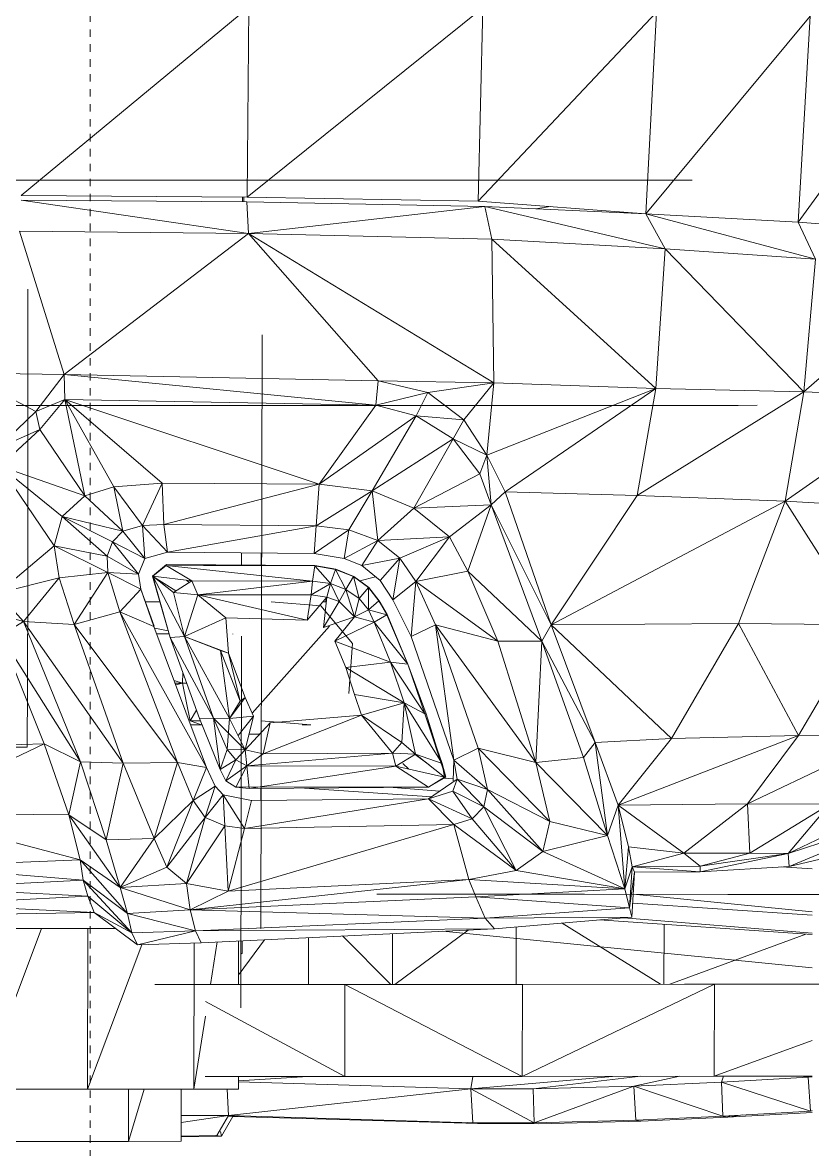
# Model space of a CAD drawing. Header units: inches. Extents: x 1747 to 7619, y -160 to 618.
# Drawn here: x 4774.98 to 4788.2, y -20.03 to -1.18 of the extents above; entities that cross this region are included whole.
import ezdxf

# ---------------------------------------------------------------- set-up
doc = ezdxf.new("R2010")
doc.units = ezdxf.units.IN
doc.header["$MEASUREMENT"] = 0
doc.linetypes.add('Aligning Line 1_8_', pattern=[0.25, 0.125, -0.125])
for name, color, linetype, lineweight in [('0-4', 10, 'Continuous', 5), ('0-6', 7, 'Continuous', 9), ('A-GENM', 5, 'Continuous', 9), ('G-ANNO-SYMB-2', 147, 'Aligning Line 1_8_', 9)]:
    doc.layers.add(name, color=color, linetype=linetype, lineweight=lineweight)

# ---------------------------------------------------------------- blocks, each defined once
blk = doc.blocks.new('Land_Rover_Evoque_-_SUV_Car_Vehicle_Automobile_13067 - Land Rover EVOQUE_dwg-1230547-BUILDING ELEVATION - NORTH')
at = {"layer": 'A-GENM'}
for p, q in [((-12429.273, -4.079), (-12425.465, -0.927)), ((-12425.465, -0.927), (-12425.491, -4.106)), ((-12425.491, -4.106), (-12421.549, -0.935)), ((-12421.549, -0.935), (-12421.632, -4.172)), ((-12421.632, -4.172), (-12418.646, -1.01)), ((-12418.646, -1.01), (-12418.827, -4.381)), ((-12416.074, -1.076), (-12418.827, -4.381)), ((-12416.074, -1.076), (-12416.274, -4.524)), ((-12413.849, -1.16), (-12416.274, -4.524)), ((-12418.052, -3.819), (-12461.793, -3.831)), ((-12429.273, -4.079), (-12425.491, -4.106)), ((-12425.573, -4.182), (-12425.573, -4.105)), ((-12425.551, -4.106), (-12425.551, -4.183)), ((-12425.491, -4.106), (-12421.632, -4.172)), ((-12429.272, -4.156), (-12425.501, -4.183)), ((-12425.473, -4.712), (-12429.272, -4.156)), ((-12429.272, -4.156), (-12425.501, -4.183)), ((-12425.501, -4.183), (-12421.516, -4.258)), ((-12425.473, -4.712), (-12425.501, -4.183)), ((-12425.501, -4.183), (-12421.516, -4.258)), ((-12425.473, -4.712), (-12421.516, -4.258)), ((-12421.632, -4.172), (-12418.827, -4.381)), ((-12418.827, -4.381), (-12421.516, -4.258)), ((-12418.5, -4.967), (-12421.516, -4.258)), ((-12421.402, -4.806), (-12421.516, -4.258)), ((-12421.516, -4.258), (-12418.827, -4.381)), ((-12420.424, -4.262), (-12420.666, -4.297)), ((-12418.827, -4.381), (-12416.274, -4.524)), ((-12415.985, -5.139), (-12418.827, -4.381)), ((-12418.5, -4.967), (-12418.827, -4.381)), ((-12416.274, -4.524), (-12418.827, -4.381)), ((-12418.827, -4.381), (-12416.274, -4.524)), ((-12416.274, -4.524), (-12414.03, -4.694)), ((-12415.985, -5.139), (-12416.274, -4.524)), ((-12414.03, -4.694), (-12416.274, -4.524)), ((-12416.274, -4.524), (-12414.03, -4.694)), ((-12425.473, -4.712), (-12429.303, -4.675)), ((-12429.303, -4.675), (-12428.553, -7.071)), ((-12425.473, -4.712), (-12428.553, -7.071)), ((-12421.402, -4.806), (-12425.473, -4.712)), ((-12421.368, -7.212), (-12425.473, -4.712)), ((-12425.473, -4.712), (-12423.302, -7.175)), ((-12418.5, -4.967), (-12421.402, -4.806)), ((-12418.66, -7.306), (-12421.402, -4.806)), ((-12421.402, -4.806), (-12421.368, -7.212)), ((-12418.5, -4.967), (-12418.66, -7.306)), ((-12416.183, -7.362), (-12418.5, -4.967)), ((-12415.985, -5.139), (-12418.5, -4.967)), ((-12416.183, -7.362), (-12415.985, -5.139)), ((-12413.858, -5.339), (-12416.183, -7.362)), ((-12429.16, -5.658), (-12429.162, -5.641)), ((-12429.16, -6.693), (-12429.16, -5.658)), ((-12425.245, -6.406), (-12425.266, -16.332)), ((-12429.16, -6.693), (-12429.162, -8.478)), ((-12430.255, -7.043), (-12428.553, -7.071)), ((-12430.255, -7.043), (-12428.553, -7.071)), ((-12429.028, -7.691), (-12430.255, -7.043)), ((-12428.553, -7.071), (-12429.028, -7.691)), ((-12429.028, -7.691), (-12428.553, -7.071)), ((-12423.302, -7.175), (-12428.553, -7.071)), ((-12423.342, -7.583), (-12428.553, -7.071)), ((-12428.544, -7.489), (-12428.553, -7.071)), ((-12428.553, -7.071), (-12423.302, -7.175)), ((-12423.342, -7.583), (-12423.302, -7.175)), ((-12422.47, -7.371), (-12423.302, -7.175)), ((-12423.302, -7.175), (-12422.47, -7.371)), ((-12421.368, -7.212), (-12423.302, -7.175)), ((-12421.368, -7.212), (-12422.47, -7.371)), ((-12421.368, -7.212), (-12421.871, -7.827)), ((-12421.368, -7.212), (-12421.486, -8.422)), ((-12418.66, -7.306), (-12421.486, -8.422)), ((-12418.66, -7.306), (-12421.368, -7.212)), ((-12418.66, -7.306), (-12421.177, -9.031)), ((-12418.66, -7.306), (-12418.972, -9.092)), ((-12416.183, -7.362), (-12418.66, -7.306)), ((-12428.544, -7.489), (-12429.028, -7.691)), ((-12428.544, -7.489), (-12428.961, -7.988)), ((-12424.292, -8.904), (-12428.544, -7.489)), ((-12423.342, -7.583), (-12428.544, -7.489)), ((-12428.544, -7.489), (-12426.913, -8.886)), ((-12428.544, -7.489), (-12427.725, -8.949)), ((-12428.544, -7.489), (-12428.209, -9.098)), ((-12423.342, -7.583), (-12422.47, -7.371)), ((-12422.665, -7.76), (-12422.47, -7.371)), ((-12421.871, -7.827), (-12422.47, -7.371)), ((-12422.47, -7.371), (-12421.871, -7.827)), ((-12416.183, -7.362), (-12418.972, -9.092)), ((-12416.496, -9.192), (-12416.183, -7.362)), ((-12416.496, -9.192), (-12413.997, -7.437)), ((-12413.997, -7.437), (-12416.183, -7.362)), ((-12443.541, -7.601), (-12417.279, -7.59)), ((-12443.536, -7.596), (-12416.964, -7.584)), ((-12429.028, -7.691), (-12429.677, -8.31)), ((-12429.028, -7.691), (-12429.677, -8.31)), ((-12428.961, -7.988), (-12429.028, -7.691)), ((-12424.292, -8.904), (-12423.342, -7.583)), ((-12422.665, -7.76), (-12423.342, -7.583)), ((-12422.665, -7.76), (-12424.292, -8.904)), ((-12423.403, -9.014), (-12422.665, -7.76)), ((-12422.047, -8.149), (-12422.665, -7.76)), ((-12422.665, -7.76), (-12421.871, -7.827)), ((-12422.047, -8.149), (-12421.871, -7.827)), ((-12421.486, -8.422), (-12421.871, -7.827)), ((-12421.486, -8.422), (-12421.871, -7.827)), ((-12428.961, -7.988), (-12429.677, -8.31)), ((-12428.961, -7.988), (-12429.63, -8.604)), ((-12428.209, -9.098), (-12428.961, -7.988)), ((-12422.047, -8.149), (-12423.403, -9.014)), ((-12422.706, -9.306), (-12422.047, -8.149)), ((-12421.603, -8.73), (-12422.047, -8.149)), ((-12422.047, -8.149), (-12421.486, -8.422)), ((-12429.162, -8.478), (-12429.165, -10.528)), ((-12421.603, -8.73), (-12421.486, -8.422)), ((-12421.177, -9.031), (-12421.486, -8.422)), ((-12421.411, -9.253), (-12421.486, -8.422)), ((-12421.486, -8.422), (-12421.177, -9.031)), ((-12428.209, -9.098), (-12429.63, -8.604)), ((-12429.63, -8.604), (-12428.587, -9.448)), ((-12429.63, -8.604), (-12428.723, -9.938)), ((-12422.706, -9.306), (-12421.603, -8.73)), ((-12421.411, -9.253), (-12421.603, -8.73)), ((-12427.725, -8.949), (-12428.209, -9.098)), ((-12426.913, -8.886), (-12427.725, -8.949)), ((-12427.725, -8.949), (-12427.571, -9.693)), ((-12427.725, -8.949), (-12427.243, -9.597)), ((-12426.913, -8.886), (-12427.243, -9.597)), ((-12424.292, -8.904), (-12426.913, -8.886)), ((-12426.913, -8.886), (-12426.885, -9.582)), ((-12424.292, -8.904), (-12426.885, -9.582)), ((-12424.292, -8.904), (-12424.342, -9.6)), ((-12423.403, -9.014), (-12424.342, -9.6)), ((-12423.403, -9.014), (-12424.292, -8.904)), ((-12423.403, -9.014), (-12423.791, -9.667)), ((-12422.706, -9.306), (-12423.403, -9.014)), ((-12423.403, -9.014), (-12423.307, -9.85)), ((-12421.411, -9.253), (-12421.177, -9.031)), ((-12420.407, -11.256), (-12421.177, -9.031)), ((-12421.177, -9.031), (-12420.407, -11.256)), ((-12418.972, -9.092), (-12421.177, -9.031)), ((-12428.209, -9.098), (-12428.587, -9.448)), ((-12428.209, -9.098), (-12427.571, -9.693)), ((-12418.972, -9.092), (-12420.407, -11.256)), ((-12416.496, -9.192), (-12420.407, -11.256)), ((-12416.496, -9.192), (-12418.972, -9.092)), ((-12416.496, -9.192), (-12417.273, -11.237)), ((-12415.183, -11.255), (-12416.496, -9.192)), ((-12414.368, -9.305), (-12416.496, -9.192)), ((-12422.706, -9.306), (-12423.307, -9.85)), ((-12421.411, -9.253), (-12422.706, -9.306)), ((-12422.108, -9.786), (-12422.706, -9.306)), ((-12421.411, -9.253), (-12422.108, -9.786)), ((-12421.8, -10.362), (-12421.411, -9.253)), ((-12420.563, -11.532), (-12421.411, -9.253)), ((-12421.411, -9.253), (-12420.407, -11.256)), ((-12428.587, -9.448), (-12428.723, -9.938)), ((-12428.587, -9.448), (-12427.834, -10.111)), ((-12428.587, -9.448), (-12427.746, -9.87)), ((-12428.587, -9.448), (-12427.571, -9.693)), ((-12427.571, -9.693), (-12427.243, -9.597)), ((-12427.243, -9.597), (-12426.885, -9.582)), ((-12426.828, -10.043), (-12427.243, -9.597)), ((-12427.205, -10.149), (-12427.243, -9.597)), ((-12426.828, -10.043), (-12426.885, -9.582)), ((-12426.885, -9.582), (-12424.342, -9.6)), ((-12426.828, -10.043), (-12424.342, -9.6)), ((-12424.371, -10.066), (-12424.342, -9.6)), ((-12424.342, -9.6), (-12423.791, -9.667)), ((-12427.746, -9.87), (-12427.571, -9.693)), ((-12427.205, -10.149), (-12427.571, -9.693)), ((-12424.371, -10.066), (-12423.791, -9.667)), ((-12423.87, -10.148), (-12423.791, -9.667)), ((-12423.791, -9.667), (-12423.307, -9.85)), ((-12422.108, -9.786), (-12423.307, -9.85)), ((-12422.108, -9.786), (-12422.94, -10.142)), ((-12422.108, -9.786), (-12422.67, -10.531)), ((-12421.8, -10.362), (-12422.108, -9.786)), ((-12428.723, -9.938), (-12429.662, -10.728)), ((-12428.723, -9.938), (-12428.637, -10.471)), ((-12428.723, -9.938), (-12427.824, -10.38)), ((-12428.723, -9.938), (-12427.834, -10.111)), ((-12427.834, -10.111), (-12427.746, -9.87)), ((-12427.205, -10.149), (-12427.746, -9.87)), ((-12427.312, -10.413), (-12427.746, -9.87)), ((-12423.87, -10.148), (-12423.307, -9.85)), ((-12423.578, -10.268), (-12423.307, -9.85)), ((-12423.307, -9.85), (-12422.94, -10.142)), ((-12427.312, -10.413), (-12427.834, -10.111)), ((-12427.824, -10.38), (-12427.834, -10.111)), ((-12427.205, -10.149), (-12427.312, -10.413)), ((-12426.828, -10.043), (-12427.205, -10.149)), ((-12424.371, -10.066), (-12426.828, -10.043)), ((-12425.587, -10.268), (-12425.587, -10.055)), ((-12425.258, -10.26), (-12425.258, -10.058)), ((-12425.256, -10.26), (-12425.256, -10.058)), ((-12423.87, -10.148), (-12424.371, -10.066)), ((-12423.578, -10.268), (-12423.87, -10.148)), ((-12423.578, -10.268), (-12422.94, -10.142)), ((-12423.27, -10.517), (-12422.94, -10.142)), ((-12423.058, -10.838), (-12422.94, -10.142)), ((-12422.94, -10.142), (-12422.67, -10.531)), ((-12426.845, -10.251), (-12427.077, -10.443)), ((-12427.071, -10.446), (-12426.845, -10.251)), ((-12426.847, -10.264), (-12427.071, -10.446)), ((-12426.847, -10.264), (-12426.845, -10.251)), ((-12424.362, -10.273), (-12426.847, -10.264)), ((-12424.402, -10.527), (-12426.847, -10.264)), ((-12426.847, -10.264), (-12426.422, -10.523)), ((-12424.36, -10.265), (-12426.845, -10.251)), ((-12424.362, -10.273), (-12426.845, -10.251)), ((-12424.362, -10.273), (-12424.402, -10.527)), ((-12424.362, -10.273), (-12424.36, -10.265)), ((-12424.014, -10.33), (-12424.362, -10.273)), ((-12424.101, -10.568), (-12424.362, -10.273)), ((-12424.011, -10.327), (-12424.36, -10.265)), ((-12424.014, -10.33), (-12424.36, -10.265)), ((-12424.014, -10.33), (-12424.101, -10.568)), ((-12423.715, -10.45), (-12424.014, -10.33)), ((-12423.841, -10.666), (-12424.014, -10.33)), ((-12423.712, -10.447), (-12424.011, -10.327)), ((-12423.715, -10.45), (-12424.011, -10.327)), ((-12423.27, -10.517), (-12423.578, -10.268)), ((-12421.8, -10.362), (-12422.67, -10.531)), ((-12420.563, -11.532), (-12421.8, -10.362)), ((-12421.298, -11.533), (-12421.8, -10.362)), ((-12429.662, -10.728), (-12428.637, -10.471)), ((-12428.637, -10.471), (-12429.237, -11.2)), ((-12429.165, -10.528), (-12429.17, -12.294)), ((-12428.637, -10.471), (-12427.824, -10.38)), ((-12428.637, -10.471), (-12428.387, -11.253)), ((-12428.387, -11.253), (-12427.824, -10.38)), ((-12427.312, -10.413), (-12427.824, -10.38)), ((-12427.274, -10.66), (-12427.824, -10.38)), ((-12427.623, -11.04), (-12427.824, -10.38)), ((-12427.312, -10.413), (-12427.274, -10.66)), ((-12426.782, -11.471), (-12427.077, -10.443)), ((-12427.071, -10.446), (-12427.077, -10.443)), ((-12427.077, -10.443), (-12426.88, -11.122)), ((-12427.077, -10.443), (-12426.686, -10.691)), ((-12426.422, -10.523), (-12427.071, -10.446)), ((-12427.071, -10.446), (-12426.724, -10.715)), ((-12426.782, -11.471), (-12427.071, -10.446)), ((-12427.071, -10.446), (-12426.54, -11.455)), ((-12426.422, -10.523), (-12426.724, -10.715)), ((-12426.51, -10.513), (-12426.463, -10.549)), ((-12424.402, -10.527), (-12426.422, -10.523)), ((-12426.422, -10.523), (-12426.317, -10.754)), ((-12424.402, -10.527), (-12426.317, -10.754)), ((-12424.402, -10.527), (-12424.422, -10.758)), ((-12424.101, -10.568), (-12424.402, -10.527)), ((-12423.715, -10.45), (-12423.841, -10.666)), ((-12423.463, -10.635), (-12423.715, -10.45)), ((-12423.618, -10.817), (-12423.715, -10.45)), ((-12423.461, -10.631), (-12423.712, -10.447)), ((-12423.463, -10.635), (-12423.712, -10.447)), ((-12423.349, -10.453), (-12423.607, -10.524)), ((-12423.058, -10.838), (-12423.27, -10.517)), ((-12423.058, -10.838), (-12422.67, -10.531)), ((-12422.749, -11.455), (-12422.67, -10.531)), ((-12421.298, -11.533), (-12422.67, -10.531)), ((-12422.67, -10.531), (-12422.342, -11.26)), ((-12429.662, -10.728), (-12429.237, -11.2)), ((-12427.274, -10.66), (-12427.623, -11.04)), ((-12427.274, -10.66), (-12427.053, -11.284)), ((-12427.272, -10.659), (-12427.051, -11.283)), ((-12427.051, -11.283), (-12427.272, -10.659)), ((-12426.724, -10.715), (-12426.54, -11.455)), ((-12426.724, -10.715), (-12426.317, -10.754)), ((-12424.118, -10.578), (-12424.422, -10.758)), ((-12424.101, -10.568), (-12424.159, -10.798)), ((-12423.841, -10.666), (-12424.101, -10.568)), ((-12424.101, -10.568), (-12423.957, -10.87)), ((-12423.841, -10.666), (-12423.957, -10.87)), ((-12423.618, -10.817), (-12423.841, -10.666)), ((-12423.841, -10.666), (-12423.697, -11.125)), ((-12423.463, -10.635), (-12423.618, -10.817)), ((-12423.464, -11.007), (-12423.463, -10.635)), ((-12423.29, -10.858), (-12423.463, -10.635)), ((-12423.463, -10.635), (-12423.287, -10.857)), ((-12423.287, -10.857), (-12423.461, -10.631)), ((-12426.953, -10.872), (-12427.197, -10.872)), ((-12426.54, -11.455), (-12426.317, -10.754)), ((-12424.488, -11.181), (-12426.317, -10.754)), ((-12424.422, -10.758), (-12426.317, -10.754)), ((-12426.317, -10.754), (-12425.852, -11.143)), ((-12424.26, -10.942), (-12425.091, -10.873)), ((-12424.488, -11.181), (-12424.422, -10.758)), ((-12424.159, -10.798), (-12424.488, -11.181)), ((-12424.159, -10.798), (-12424.422, -10.758)), ((-12424.168, -10.874), (-12424.224, -10.874)), ((-12424.218, -11.301), (-12424.159, -10.798)), ((-12424.218, -11.301), (-12423.957, -10.87)), ((-12424.161, -10.798), (-12424.185, -10.874)), ((-12423.957, -10.87), (-12424.159, -10.798)), ((-12423.697, -11.125), (-12423.957, -10.87)), ((-12423.618, -10.817), (-12423.697, -11.125)), ((-12423.464, -11.007), (-12423.618, -10.817)), ((-12423.464, -11.007), (-12423.29, -10.858)), ((-12423.155, -11.088), (-12423.29, -10.858)), ((-12423.29, -10.858), (-12423.151, -11.085)), ((-12423.151, -11.085), (-12423.287, -10.857)), ((-12422.749, -11.455), (-12423.058, -10.838)), ((-12429.237, -11.2), (-12430.107, -10.97)), ((-12428.387, -11.253), (-12427.623, -11.04)), ((-12427.053, -11.284), (-12427.623, -11.04)), ((-12426.175, -13.647), (-12427.623, -11.04)), ((-12426.659, -13.559), (-12427.623, -11.04)), ((-12423.73, -11.573), (-12424.26, -10.942)), ((-12423.464, -11.007), (-12423.697, -11.125)), ((-12423.368, -11.211), (-12423.464, -11.007)), ((-12423.155, -11.088), (-12423.464, -11.007)), ((-12423.368, -11.211), (-12423.155, -11.088)), ((-12422.808, -11.916), (-12423.155, -11.088)), ((-12422.806, -11.916), (-12423.151, -11.085)), ((-12422.808, -11.916), (-12423.151, -11.085)), ((-12429.237, -11.2), (-12429.614, -11.437)), ((-12429.237, -11.2), (-12428.387, -11.253)), ((-12429.237, -11.2), (-12427.568, -13.572)), ((-12429.237, -11.2), (-12428.283, -13.547)), ((-12428.387, -11.253), (-12427.568, -13.572)), ((-12428.387, -11.253), (-12426.659, -13.559)), ((-12427.053, -11.284), (-12426.175, -13.647)), ((-12426.54, -11.455), (-12425.852, -11.143)), ((-12424.488, -11.181), (-12425.852, -11.143)), ((-12425.852, -11.143), (-12425.805, -11.734)), ((-12425.412, -12.733), (-12424.118, -11.283)), ((-12423.697, -11.125), (-12424.218, -11.301)), ((-12424.025, -11.529), (-12423.697, -11.125)), ((-12423.368, -11.211), (-12424.025, -11.529)), ((-12423.368, -11.211), (-12423.697, -11.125)), ((-12423.098, -11.883), (-12423.368, -11.211)), ((-12422.808, -11.916), (-12423.368, -11.211)), ((-12422.749, -11.455), (-12422.342, -11.26)), ((-12420.663, -13.562), (-12422.342, -11.26)), ((-12421.298, -11.533), (-12422.342, -11.26)), ((-12422.036, -13.521), (-12422.342, -11.26)), ((-12422.342, -11.26), (-12421.629, -13.322)), ((-12420.563, -11.532), (-12420.407, -11.256)), ((-12420.407, -11.256), (-12417.273, -11.237)), ((-12419.675, -13.225), (-12420.407, -11.256)), ((-12420.407, -11.256), (-12419.675, -13.225)), ((-12420.407, -11.256), (-12418.398, -13.159)), ((-12417.273, -11.237), (-12418.398, -13.159)), ((-12415.183, -11.255), (-12417.273, -11.237)), ((-12417.273, -11.237), (-12416.27, -13.108)), ((-12415.183, -11.255), (-12416.27, -13.108)), ((-12429.614, -11.437), (-12428.892, -13.251)), ((-12428.283, -13.547), (-12429.614, -11.437)), ((-12428.892, -13.251), (-12429.614, -11.437)), ((-12426.814, -11.356), (-12427.041, -11.312)), ((-12426.809, -11.407), (-12427.005, -11.407)), ((-12426.782, -11.471), (-12426.54, -11.455)), ((-12426.782, -11.471), (-12426.291, -12.824)), ((-12426.059, -12.817), (-12426.782, -11.471)), ((-12426.059, -12.817), (-12426.54, -11.455)), ((-12426.54, -11.455), (-12425.805, -11.734)), ((-12426.54, -11.455), (-12425.941, -11.689)), ((-12426.54, -11.455), (-12425.788, -12.825)), ((-12425.731, -11.408), (-12425.736, -11.413)), ((-12425.59, -11.449), (-12425.602, -17.667)), ((-12422.749, -11.455), (-12422.036, -13.521)), ((-12424.025, -11.529), (-12423.842, -11.973)), ((-12423.098, -11.883), (-12424.025, -11.529)), ((-12423.73, -11.573), (-12423.793, -12.404)), ((-12420.563, -11.532), (-12421.298, -11.533)), ((-12420.663, -13.562), (-12421.298, -11.533)), ((-12420.663, -13.562), (-12420.563, -11.532)), ((-12419.87, -13.477), (-12420.563, -11.532)), ((-12420.563, -11.532), (-12419.675, -13.225)), ((-12425.805, -11.734), (-12425.941, -11.689)), ((-12425.941, -11.689), (-12425.613, -12.534)), ((-12425.941, -11.689), (-12425.788, -12.825)), ((-12425.805, -11.734), (-12425.526, -12.473)), ((-12425.805, -11.734), (-12425.613, -12.534)), ((-12426.573, -12.233), (-12426.569, -12.059)), ((-12423.098, -11.883), (-12423.842, -11.973)), ((-12423.842, -11.973), (-12423.698, -12.422)), ((-12422.867, -12.564), (-12423.842, -11.973)), ((-12422.867, -12.564), (-12423.098, -11.883)), ((-12422.519, -12.746), (-12423.098, -11.883)), ((-12423.098, -11.883), (-12422.808, -11.916)), ((-12422.519, -12.746), (-12422.808, -11.916)), ((-12422.808, -11.916), (-12422.498, -12.744)), ((-12422.498, -12.744), (-12422.806, -11.916)), ((-12426.573, -12.233), (-12426.715, -12.19)), ((-12426.573, -12.233), (-12426.699, -12.233)), ((-12426.573, -12.233), (-12426.689, -12.26)), ((-12426.505, -12.233), (-12426.573, -12.233)), ((-12426.573, -12.233), (-12426.448, -12.864)), ((-12429.17, -12.294), (-12429.174, -13.305)), ((-12423.698, -12.422), (-12423.582, -12.77)), ((-12422.867, -12.564), (-12423.698, -12.422)), ((-12425.526, -12.473), (-12425.788, -12.825)), ((-12425.613, -12.534), (-12425.788, -12.825)), ((-12425.613, -12.534), (-12425.526, -12.473)), ((-12425.526, -12.473), (-12425.39, -12.785)), ((-12422.867, -12.564), (-12423.582, -12.77)), ((-12422.867, -12.564), (-12422.906, -13.226)), ((-12422.675, -13.424), (-12422.867, -12.564)), ((-12422.23, -13.576), (-12422.867, -12.564)), ((-12422.867, -12.564), (-12422.519, -12.746)), ((-12426.342, -12.683), (-12426.448, -12.864)), ((-12426.059, -12.817), (-12426.291, -12.824)), ((-12426.059, -12.817), (-12425.943, -13.679)), ((-12426.059, -12.817), (-12425.827, -13.345)), ((-12426.059, -12.817), (-12425.788, -12.825)), ((-12426.059, -12.817), (-12425.807, -13.07)), ((-12425.788, -12.825), (-12425.39, -12.785)), ((-12425.645, -13.112), (-12425.39, -12.785)), ((-12425.39, -12.785), (-12425.528, -13.348)), ((-12423.582, -12.77), (-12425.228, -13.418)), ((-12423.582, -12.77), (-12425.11, -12.895)), ((-12423.582, -12.77), (-12423.061, -13.403)), ((-12423.582, -12.77), (-12422.906, -13.226)), ((-12422.519, -12.746), (-12422.498, -12.744)), ((-12422.23, -13.576), (-12422.519, -12.746)), ((-12422.519, -12.746), (-12422.172, -13.808)), ((-12422.498, -12.744), (-12422.172, -13.808)), ((-12426.275, -12.864), (-12426.448, -12.864)), ((-12426.448, -12.864), (-12426.255, -12.931)), ((-12426.255, -12.931), (-12426.44, -12.931)), ((-12426.291, -12.824), (-12425.943, -13.679)), ((-12425.827, -13.345), (-12425.788, -12.825)), ((-12425.788, -12.825), (-12425.528, -13.348)), ((-12425.528, -13.348), (-12425.11, -12.895)), ((-12425.26, -12.865), (-12424.428, -12.932)), ((-12425.11, -12.895), (-12425.228, -13.418)), ((-12424.428, -12.932), (-12424.573, -12.932)), ((-12425.8, -13.077), (-12425.528, -13.348)), ((-12425.464, -13.088), (-12425.288, -13.088)), ((-12418.398, -13.159), (-12419.675, -13.225)), ((-12416.27, -13.108), (-12419.289, -14.277)), ((-12419.289, -14.277), (-12418.398, -13.159)), ((-12416.27, -13.108), (-12418.398, -13.159)), ((-12414.702, -13.093), (-12417.122, -14.253)), ((-12416.27, -13.108), (-12417.122, -14.253)), ((-12414.702, -13.093), (-12416.27, -13.108)), ((-12429.174, -13.305), (-12457.98, -13.313)), ((-12428.892, -13.251), (-12431.764, -13.32)), ((-12431.301, -14.402), (-12428.892, -13.251)), ((-12428.892, -13.251), (-12428.477, -14.439)), ((-12428.283, -13.547), (-12428.892, -13.251)), ((-12428.477, -14.439), (-12428.892, -13.251)), ((-12425.943, -13.679), (-12425.827, -13.345)), ((-12425.827, -13.345), (-12425.528, -13.348)), ((-12425.827, -13.345), (-12425.683, -13.516)), ((-12425.827, -13.345), (-12425.528, -13.348)), ((-12425.683, -13.516), (-12425.528, -13.348)), ((-12425.499, -13.617), (-12425.528, -13.348)), ((-12425.528, -13.348), (-12425.228, -13.418)), ((-12423.061, -13.403), (-12422.906, -13.226)), ((-12422.675, -13.424), (-12422.906, -13.226)), ((-12422.036, -13.521), (-12421.629, -13.322)), ((-12420.432, -14.547), (-12421.629, -13.322)), ((-12420.663, -13.562), (-12421.629, -13.322)), ((-12421.629, -13.322), (-12421.476, -14.015)), ((-12419.87, -13.477), (-12419.675, -13.225)), ((-12419.675, -13.225), (-12419.289, -14.277)), ((-12419.464, -14.782), (-12419.675, -13.225)), ((-12419.289, -14.277), (-12419.675, -13.225)), ((-12428.283, -13.547), (-12428.477, -14.439)), ((-12427.85, -14.852), (-12428.283, -13.547)), ((-12427.568, -13.572), (-12428.283, -13.547)), ((-12427.85, -14.852), (-12427.568, -13.572)), ((-12427.568, -13.572), (-12426.659, -13.559)), ((-12427.048, -14.834), (-12427.568, -13.572)), ((-12427.048, -14.834), (-12426.659, -13.559)), ((-12426.175, -13.647), (-12426.659, -13.559)), ((-12426.398, -14.198), (-12426.659, -13.559)), ((-12425.943, -13.679), (-12425.683, -13.516)), ((-12425.683, -13.516), (-12425.848, -13.866)), ((-12425.683, -13.516), (-12425.499, -13.617)), ((-12425.499, -13.617), (-12423.061, -13.403)), ((-12425.499, -13.617), (-12425.228, -13.418)), ((-12425.228, -13.418), (-12423.061, -13.403)), ((-12423.004, -13.624), (-12423.061, -13.403)), ((-12422.675, -13.424), (-12423.061, -13.403)), ((-12423.004, -13.624), (-12422.675, -13.424)), ((-12422.444, -13.606), (-12422.684, -13.429)), ((-12422.191, -13.805), (-12422.675, -13.424)), ((-12422.675, -13.424), (-12422.23, -13.576)), ((-12422.048, -13.865), (-12422.036, -13.521)), ((-12422.036, -13.521), (-12421.979, -13.84)), ((-12422.036, -13.521), (-12421.476, -14.015)), ((-12420.663, -13.562), (-12419.87, -13.477)), ((-12419.464, -14.782), (-12420.663, -13.562)), ((-12420.432, -14.547), (-12420.663, -13.562)), ((-12419.464, -14.782), (-12419.87, -13.477)), ((-12426.175, -13.647), (-12426.398, -14.198)), ((-12426.175, -13.647), (-12426.03, -13.956)), ((-12426.175, -13.647), (-12426.031, -13.957)), ((-12426.174, -13.647), (-12426.03, -13.956)), ((-12426.174, -13.647), (-12426.03, -13.956)), ((-12425.943, -13.679), (-12425.848, -13.866)), ((-12425.848, -13.866), (-12425.499, -13.617)), ((-12425.499, -13.617), (-12425.683, -13.972)), ((-12425.499, -13.617), (-12425.461, -13.997)), ((-12425.499, -13.617), (-12423.004, -13.624)), ((-12425.461, -13.997), (-12423.004, -13.624)), ((-12423.004, -13.624), (-12422.191, -13.805)), ((-12423.004, -13.624), (-12422.463, -13.972)), ((-12422.791, -13.671), (-12422.89, -13.58)), ((-12422.23, -13.576), (-12422.172, -13.808)), ((-12422.191, -13.805), (-12422.23, -13.576)), ((-12425.848, -13.866), (-12425.683, -13.972)), ((-12422.463, -13.972), (-12422.191, -13.805)), ((-12422.463, -13.972), (-12422.172, -13.808)), ((-12422.462, -13.975), (-12422.172, -13.808)), ((-12421.979, -13.839), (-12422.462, -14.171)), ((-12422.202, -13.825), (-12422.047, -13.836)), ((-12422.191, -13.805), (-12422.172, -13.808)), ((-12422.056, -14.04), (-12421.979, -13.84)), ((-12422.02, -13.947), (-12422.056, -14.04)), ((-12421.978, -13.839), (-12421.979, -13.84)), ((-12421.979, -13.84), (-12421.476, -14.015)), ((-12421.979, -13.84), (-12421.535, -14.301)), ((-12426.031, -13.957), (-12426.398, -14.198)), ((-12425.896, -14.102), (-12426.196, -14.483)), ((-12426.031, -13.957), (-12426.194, -14.475)), ((-12426.031, -13.957), (-12425.896, -14.102)), ((-12426.03, -13.956), (-12425.895, -14.101)), ((-12426.03, -13.956), (-12425.895, -14.101)), ((-12425.896, -14.102), (-12425.423, -14.195)), ((-12425.896, -14.102), (-12425.867, -14.621)), ((-12425.896, -14.102), (-12425.539, -14.664)), ((-12425.683, -13.972), (-12425.461, -13.997)), ((-12422.463, -13.972), (-12425.682, -13.97)), ((-12425.682, -13.97), (-12422.462, -13.975)), ((-12425.461, -13.997), (-12422.463, -13.972)), ((-12425.266, -14.193), (-12425.265, -13.996)), ((-12425.262, -14.193), (-12425.262, -13.996)), ((-12422.407, -14.134), (-12424.534, -13.989)), ((-12422.271, -14.04), (-12423.052, -13.977)), ((-12422.462, -14.171), (-12422.056, -14.04)), ((-12422.056, -14.04), (-12421.535, -14.301)), ((-12422.056, -14.04), (-12421.728, -14.501)), ((-12421.476, -14.015), (-12421.535, -14.301)), ((-12420.548, -15.047), (-12421.476, -14.015)), ((-12420.432, -14.547), (-12421.476, -14.015)), ((-12427.048, -14.834), (-12426.398, -14.198)), ((-12426.835, -15.309), (-12426.398, -14.198)), ((-12426.196, -14.483), (-12426.398, -14.198)), ((-12422.462, -14.171), (-12425.539, -14.664)), ((-12425.423, -14.195), (-12425.539, -14.664)), ((-12425.423, -14.195), (-12422.462, -14.171)), ((-12422.462, -14.171), (-12421.728, -14.501)), ((-12422.462, -14.171), (-12422.038, -14.596)), ((-12421.535, -14.301), (-12421.728, -14.501)), ((-12420.994, -15.369), (-12421.535, -14.301)), ((-12420.548, -15.047), (-12421.535, -14.301)), ((-12419.464, -14.782), (-12419.289, -14.277)), ((-12417.122, -14.253), (-12419.289, -14.277)), ((-12419.289, -14.277), (-12419.115, -14.969)), ((-12419.174, -15.675), (-12419.289, -14.277)), ((-12419.289, -14.277), (-12419.115, -14.969)), ((-12419.289, -14.277), (-12418.187, -15.076)), ((-12417.122, -14.253), (-12418.187, -15.076)), ((-12415.748, -14.258), (-12417.122, -14.253)), ((-12417.122, -14.253), (-12417.084, -15.077)), ((-12415.748, -14.258), (-12417.084, -15.077)), ((-12416.445, -15.082), (-12415.748, -14.258)), ((-12413.987, -14.276), (-12416.445, -15.082)), ((-12416.445, -15.082), (-12414.8, -14.303)), ((-12413.987, -14.276), (-12416.425, -15.298)), ((-12428.285, -15.187), (-12431.301, -14.402)), ((-12431.301, -14.402), (-12428.477, -14.439)), ((-12428.477, -14.439), (-12428.285, -15.187)), ((-12427.619, -15.654), (-12428.477, -14.439)), ((-12427.85, -14.852), (-12428.477, -14.439)), ((-12428.285, -15.187), (-12428.477, -14.439)), ((-12426.835, -15.309), (-12426.196, -14.483)), ((-12426.507, -15.585), (-12426.196, -14.483)), ((-12425.867, -14.621), (-12426.196, -14.483)), ((-12421.728, -14.501), (-12422.038, -14.596)), ((-12420.994, -15.369), (-12421.728, -14.501)), ((-12426.507, -15.585), (-12425.867, -14.621)), ((-12425.811, -15.711), (-12425.867, -14.621)), ((-12425.867, -14.621), (-12425.539, -14.664)), ((-12425.811, -15.711), (-12422.038, -14.596)), ((-12425.811, -15.711), (-12425.539, -14.664)), ((-12425.539, -14.664), (-12422.038, -14.596)), ((-12421.787, -15.517), (-12422.038, -14.596)), ((-12420.994, -15.369), (-12422.038, -14.596)), ((-12420.548, -15.047), (-12420.432, -14.547)), ((-12419.464, -14.782), (-12420.432, -14.547)), ((-12413.773, -14.67), (-12416.425, -15.298)), ((-12413.773, -14.67), (-12416.425, -15.298)), ((-12427.048, -14.834), (-12427.85, -14.852)), ((-12427.619, -15.654), (-12427.85, -14.852)), ((-12427.619, -15.654), (-12427.048, -14.834)), ((-12427.048, -14.834), (-12426.835, -15.309)), ((-12420.548, -15.047), (-12419.464, -14.782)), ((-12419.174, -15.675), (-12419.464, -14.782)), ((-12420.994, -15.369), (-12420.548, -15.047)), ((-12419.174, -15.675), (-12420.548, -15.047)), ((-12419.174, -15.675), (-12419.115, -14.969)), ((-12419.115, -14.969), (-12419.056, -15.305)), ((-12419.056, -15.305), (-12419.115, -14.969)), ((-12418.187, -15.076), (-12419.115, -14.969)), ((-12419.056, -15.305), (-12418.187, -15.076)), ((-12417.915, -15.294), (-12418.187, -15.076)), ((-12417.084, -15.077), (-12418.187, -15.076)), ((-12417.915, -15.294), (-12417.084, -15.077)), ((-12416.445, -15.082), (-12417.084, -15.077)), ((-12430.992, -15.301), (-12428.285, -15.187)), ((-12428.285, -15.187), (-12428.236, -15.528)), ((-12427.619, -15.654), (-12428.285, -15.187)), ((-12427.493, -16.087), (-12428.285, -15.187)), ((-12428.236, -15.528), (-12428.285, -15.187)), ((-12416.445, -15.082), (-12417.915, -15.294)), ((-12416.445, -15.082), (-12417.914, -15.389)), ((-12416.425, -15.298), (-12416.445, -15.082)), ((-12428.236, -15.528), (-12430.992, -15.301)), ((-12427.619, -15.654), (-12426.835, -15.309)), ((-12426.835, -15.309), (-12426.507, -15.585)), ((-12421.787, -15.517), (-12420.994, -15.369)), ((-12419.174, -15.675), (-12420.994, -15.369)), ((-12419.174, -15.675), (-12419.056, -15.305)), ((-12419.096, -15.99), (-12419.056, -15.305)), ((-12419.096, -15.99), (-12419.016, -15.397)), ((-12419.057, -16.149), (-12419.016, -15.397)), ((-12419.016, -15.397), (-12419.057, -16.149)), ((-12417.915, -15.294), (-12419.056, -15.305)), ((-12419.056, -15.305), (-12419.016, -15.397)), ((-12419.056, -15.305), (-12419.016, -15.397)), ((-12417.914, -15.389), (-12419.056, -15.305)), ((-12417.914, -15.389), (-12419.016, -15.397)), ((-12417.914, -15.389), (-12419.016, -15.397)), ((-12417.914, -15.389), (-12417.915, -15.294)), ((-12416.425, -15.298), (-12417.914, -15.389)), ((-12416.425, -15.298), (-12417.914, -15.389)), ((-12416.556, -15.306), (-12416.045, -15.341)), ((-12430.887, -15.66), (-12428.236, -15.528)), ((-12428.236, -15.528), (-12428.158, -15.795)), ((-12427.493, -16.087), (-12428.236, -15.528)), ((-12427.424, -16.409), (-12428.236, -15.528)), ((-12428.158, -15.795), (-12428.236, -15.528)), ((-12427.619, -15.654), (-12426.507, -15.585)), ((-12426.449, -16.026), (-12426.507, -15.585)), ((-12426.507, -15.585), (-12425.811, -15.711)), ((-12426.449, -16.026), (-12421.787, -15.517)), ((-12425.811, -15.711), (-12421.787, -15.517)), ((-12421.67, -15.809), (-12421.787, -15.517)), ((-12419.174, -15.675), (-12421.787, -15.517)), ((-12428.158, -15.795), (-12430.887, -15.66)), ((-12428.158, -15.795), (-12430.807, -15.935)), ((-12428.158, -15.795), (-12428.051, -16.068)), ((-12427.424, -16.409), (-12428.158, -15.795)), ((-12428.158, -15.795), (-12428.051, -16.068)), ((-12426.449, -16.026), (-12427.619, -15.654)), ((-12427.619, -15.654), (-12427.493, -16.087)), ((-12426.449, -16.026), (-12425.811, -15.711)), ((-12421.67, -15.809), (-12426.449, -16.026)), ((-12421.975, -15.763), (-12423.326, -15.761)), ((-12419.851, -15.766), (-12421.975, -15.763)), ((-12421.67, -15.809), (-12419.174, -15.675)), ((-12421.515, -16.166), (-12421.67, -15.809)), ((-12421.67, -15.809), (-12419.096, -15.99)), ((-12417.455, -15.768), (-12419.851, -15.766)), ((-12419.096, -15.99), (-12419.174, -15.675)), ((-12419.036, -15.766), (-12416.045, -16.06)), ((-12413.397, -15.771), (-12417.455, -15.768)), ((-12430.807, -15.935), (-12428.051, -16.068)), ((-12421.515, -16.166), (-12419.096, -15.99)), ((-12419.057, -16.149), (-12419.096, -15.99)), ((-12419.044, -15.913), (-12416.045, -16.116)), ((-12428.051, -16.068), (-12430.74, -16.117)), ((-12428.051, -16.068), (-12430.74, -16.117)), ((-12427.326, -16.611), (-12428.051, -16.068)), ((-12427.424, -16.409), (-12428.051, -16.068)), ((-12428.051, -16.068), (-12427.326, -16.611)), ((-12426.449, -16.026), (-12427.493, -16.087)), ((-12426.36, -16.375), (-12427.493, -16.087)), ((-12427.493, -16.087), (-12427.424, -16.409)), ((-12421.515, -16.166), (-12426.449, -16.026)), ((-12426.449, -16.026), (-12426.36, -16.375)), ((-12421.515, -16.166), (-12426.36, -16.375)), ((-12421.515, -16.166), (-12419.057, -16.149)), ((-12421.515, -16.166), (-12421.359, -16.342)), ((-12421.359, -16.342), (-12419.057, -16.149)), ((-12421.359, -16.342), (-12419.057, -16.149)), ((-12419.608, -16.195), (-12416.045, -16.437)), ((-12416.045, -16.414), (-12419.194, -16.161)), ((-12427.691, -16.338), (-12459.47, -16.346)), ((-12429.945, -19.027), (-12428.934, -16.338)), ((-12428.161, -16.338), (-12428.166, -19.027)), ((-12426.36, -16.375), (-12427.424, -16.409)), ((-12426.36, -16.375), (-12427.326, -16.611)), ((-12426.36, -16.375), (-12421.359, -16.342)), ((-12426.36, -16.375), (-12426.263, -16.576)), ((-12426.263, -16.576), (-12421.359, -16.342)), ((-12426.263, -16.576), (-12421.359, -16.342)), ((-12425.266, -16.332), (-12425.27, -16.337)), ((-12423.024, -17.274), (-12421.796, -16.363)), ((-12422.22, -16.383), (-12416.045, -16.997)), ((-12420.993, -16.311), (-12420.995, -17.273)), ((-12420.222, -16.247), (-12418.58, -17.271)), ((-12418.522, -17.271), (-12418.52, -16.269)), ((-12427.424, -16.409), (-12427.326, -16.611)), ((-12427.326, -16.611), (-12426.263, -16.576)), ((-12426.263, -16.576), (-12427.326, -16.611)), ((-12426.382, -16.58), (-12426.387, -19.026)), ((-12426.109, -17.276), (-12425.996, -16.563)), ((-12425.636, -16.546), (-12425.638, -17.276)), ((-12425.202, -16.525), (-12425.629, -17.104)), ((-12425.576, -16.543), (-12425.577, -16.751)), ((-12424.47, -17.275), (-12424.469, -16.49)), ((-12423.901, -16.463), (-12423.09, -17.274)), ((-12423.062, -17.274), (-12423.06, -16.423)), ((-12418.423, -17.271), (-12416.146, -16.43)), ((-12428.166, -19.027), (-12427.257, -16.609)), ((-12425.577, -16.751), (-12425.587, -16.764)), ((-12424.177, -17.274), (-12427.04, -17.275)), ((-12423.859, -17.275), (-12426.192, -17.276)), ((-12421.237, -17.273), (-12424.177, -17.274)), ((-12424.177, -17.274), (-12423.859, -17.275)), ((-12423.859, -17.275), (-12423.862, -18.813)), ((-12420.889, -17.274), (-12423.859, -17.275)), ((-12423.859, -17.275), (-12420.892, -18.811)), ((-12418.18, -17.27), (-12421.237, -17.273)), ((-12421.237, -17.273), (-12420.889, -17.274)), ((-12417.678, -17.271), (-12420.892, -18.811)), ((-12420.889, -17.274), (-12420.892, -18.811)), ((-12417.678, -17.271), (-12420.889, -17.274)), ((-12414.292, -17.268), (-12418.18, -17.27)), ((-12418.18, -17.27), (-12417.678, -17.27)), ((-12418.18, -17.27), (-12417.678, -17.271)), ((-12417.678, -17.271), (-12417.681, -18.809)), ((-12416.045, -17.27), (-12417.678, -17.271)), ((-12426.192, -17.557), (-12423.862, -18.813)), ((-12426.387, -19.026), (-12426.193, -17.802)), ((-12416.045, -18.212), (-12417.681, -18.809)), ((-12426.195, -18.814), (-12423.862, -18.813)), ((-12425.641, -18.814), (-12425.641, -19.024)), ((-12425.641, -18.886), (-12424.479, -18.814)), ((-12423.862, -18.813), (-12420.892, -18.811)), ((-12421.754, -19.019), (-12419.385, -18.811)), ((-12421.754, -19.019), (-12421.719, -18.812)), ((-12420.892, -18.811), (-12417.681, -18.809)), ((-12420.71, -19.022), (-12418.908, -18.81)), ((-12419.027, -18.976), (-12418.255, -18.81)), ((-12417.681, -18.809), (-12416.045, -18.808)), ((-12417.557, -18.908), (-12417.527, -18.809)), ((-12416.107, -18.824), (-12417.557, -18.908)), ((-12416.107, -18.824), (-12416.225, -18.808)), ((-12416.107, -18.824), (-12416.045, -18.816)), ((-12416.045, -18.82), (-12416.107, -18.824)), ((-12416.069, -19.391), (-12416.107, -18.824)), ((-12429.945, -19.027), (-12428.166, -19.027)), ((-12428.166, -19.027), (-12426.387, -19.026)), ((-12427.481, -19.899), (-12427.215, -19.026)), ((-12427.481, -19.899), (-12427.479, -19.027)), ((-12427.479, -19.027), (-12427.481, -19.899)), ((-12426.599, -19.897), (-12426.597, -19.026)), ((-12426.387, -19.026), (-12425.641, -19.024)), ((-12425.805, -19.467), (-12425.826, -19.025)), ((-12425.805, -19.467), (-12421.754, -19.019)), ((-12425.641, -18.903), (-12421.754, -19.019)), ((-12421.754, -19.019), (-12421.716, -19.586)), ((-12421.754, -19.019), (-12420.692, -19.588)), ((-12421.754, -19.019), (-12420.71, -19.022)), ((-12419.027, -18.976), (-12420.71, -19.022)), ((-12420.692, -19.588), (-12420.71, -19.022)), ((-12419.027, -18.976), (-12420.692, -19.588)), ((-12417.557, -18.908), (-12419.027, -18.976)), ((-12417.539, -19.475), (-12419.027, -18.976)), ((-12419.027, -18.976), (-12418.99, -19.542)), ((-12416.069, -19.391), (-12417.557, -18.908)), ((-12417.557, -18.908), (-12417.539, -19.475)), ((-12416.069, -19.391), (-12417.539, -19.475)), ((-12417.46, -19.494), (-12416.045, -19.413)), ((-12416.045, -19.38), (-12416.069, -19.391)), ((-12416.045, -19.389), (-12416.069, -19.391)), ((-12426.599, -19.581), (-12425.805, -19.467)), ((-12426.598, -19.463), (-12425.805, -19.467)), ((-12425.805, -19.467), (-12425.999, -19.798)), ((-12425.925, -19.811), (-12425.733, -19.48)), ((-12425.811, -19.476), (-12425.733, -19.48)), ((-12425.805, -19.467), (-12421.716, -19.586)), ((-12425.733, -19.48), (-12425.639, -19.472)), ((-12425.733, -19.48), (-12421.639, -19.601)), ((-12421.802, -19.584), (-12421.639, -19.601)), ((-12421.716, -19.586), (-12420.692, -19.588)), ((-12421.639, -19.601), (-12421.567, -19.587)), ((-12421.639, -19.601), (-12420.613, -19.604)), ((-12418.99, -19.542), (-12420.692, -19.588)), ((-12418.911, -19.56), (-12420.613, -19.604)), ((-12419.019, -19.543), (-12418.911, -19.56)), ((-12417.539, -19.475), (-12418.99, -19.542)), ((-12418.911, -19.56), (-12417.46, -19.494)), ((-12417.565, -19.476), (-12417.46, -19.494)), ((-12417.46, -19.494), (-12417.208, -19.456)), ((-12417.46, -19.494), (-12417.415, -19.467)), ((-12425.925, -19.811), (-12425.941, -19.732)), ((-12430.633, -19.9), (-12427.481, -19.899)), ((-12430.633, -19.9), (-12427.481, -19.899)), ((-12427.481, -19.899), (-12426.599, -19.897)), ((-12426.599, -19.809), (-12425.999, -19.798)), ((-12426.599, -19.823), (-12425.925, -19.811)), ((-12426.027, -19.799), (-12425.925, -19.811))]:
    blk.add_line(p, q, dxfattribs=at)
blk = doc.blocks.new('Land_Rover_Evoque_-_SUV_Car_Vehicle_Automobile_13067 - Land_Rover_Evoque_-_SUV_Car_Vehicle_Automobile_13067-1230553-BUILDING ELEVATION - NORTH')
blk.add_blockref('Land_Rover_Evoque_-_SUV_Car_Vehicle_Automobile_13067 - Land Rover EVOQUE_dwg-1230547-BUILDING ELEVATION - NORTH', (0, 0))
blk = doc.blocks.new('CTR  - Topography_rvt-2-BUILDING ELEVATION - NORTH')
at = {"layer": '0-6'}
blk.add_blockref('Land_Rover_Evoque_-_SUV_Car_Vehicle_Automobile_13067 - Land_Rover_Evoque_-_SUV_Car_Vehicle_Automobile_13067-1230553-BUILDING ELEVATION - NORTH', (0, 0), dxfattribs=at)
blk = doc.blocks.new('CTR - 1st Phase - Common Walls_rvt-2-BUILDING ELEVATION - NORTH')
at = {"layer": 'G-ANNO-SYMB-2'}
blk.add_line((-12428.118, 526.953), (-12428.118, -145.908), dxfattribs=at)

msp = doc.modelspace()

# ---------------------------------------------------------------- block references
at = {"layer": '0-4'}
for name in ['CTR - 1st Phase - Common Walls_rvt-2-BUILDING ELEVATION - NORTH', 'CTR  - Topography_rvt-2-BUILDING ELEVATION - NORTH']:
    msp.add_blockref(name, (17204.2357, 0), dxfattribs=at)

doc.saveas('drawing.dxf')
